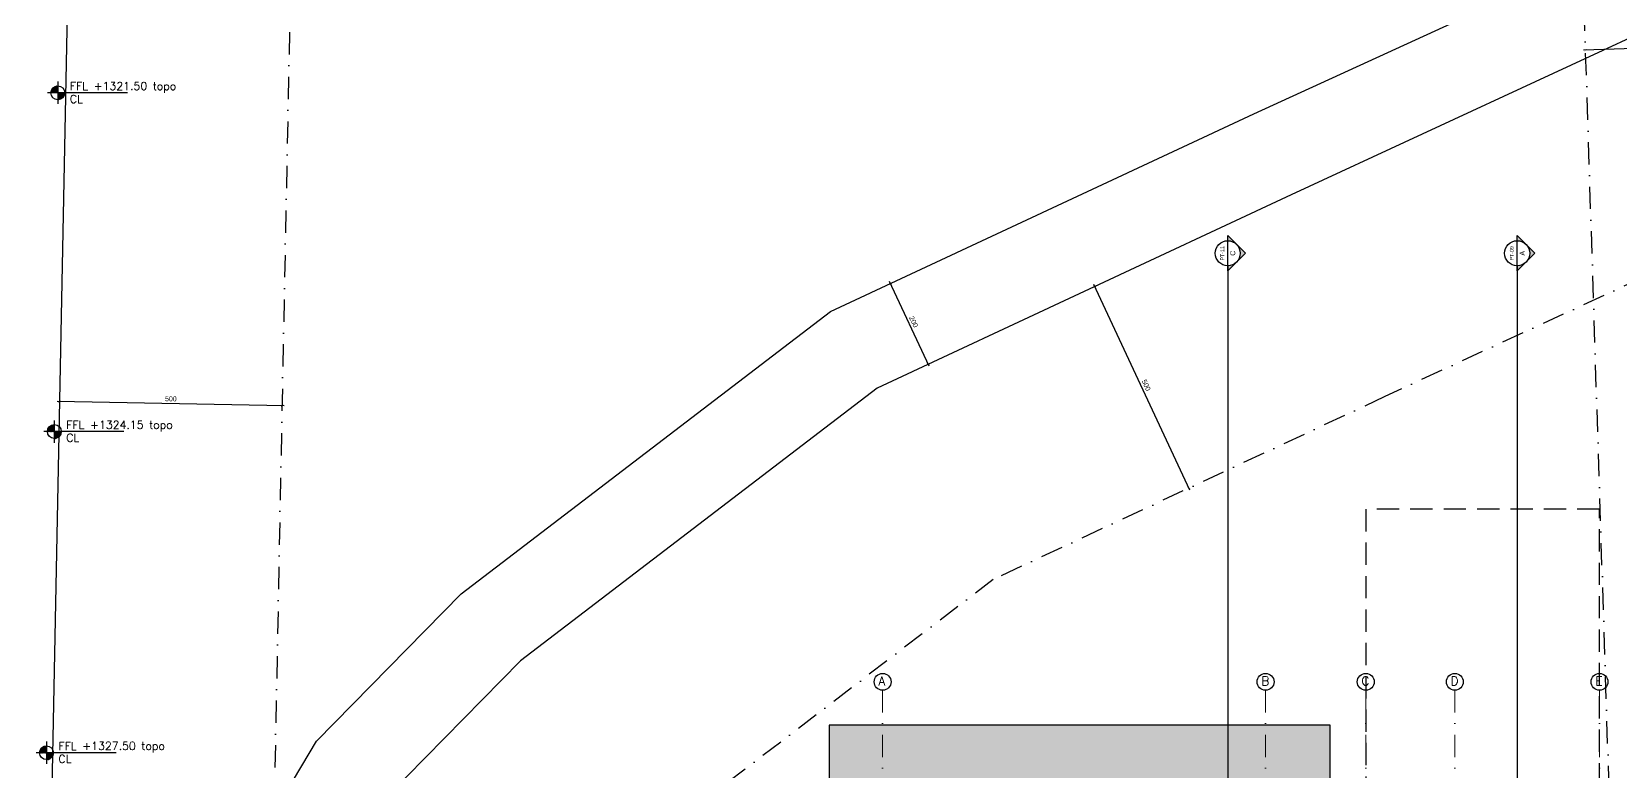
# Model space of a CAD drawing. Header units: centimetres. Extents: x 96271 to 179142, y 9855 to 112216.
# Drawn here: x 136966 to 140533, y 92792 to 94453 of the extents above; entities that cross this region are included whole.
import ezdxf
from ezdxf.enums import TextEntityAlignment as Align

# ---------------------------------------------------------------- set-up
doc = ezdxf.new("R2010")
doc.units = ezdxf.units.CM
doc.header["$LTSCALE"] = 100
doc.header["$MEASUREMENT"] = 0
doc.header["$PDSIZE"] = 0.2
for name, pattern in [('DASHDOT', [1, 0.5, -0.25, 0, -0.25]), ('DASHDOT2', [12.7, 6.35, -3.175, 0, -3.175]), ('DASHED', [0.75, 0.5, -0.25])]:
    doc.linetypes.add(name, pattern=pattern)
doc.layers.get('0').update_dxf_attribs({"linetype": 'CONTINUOUS'})
doc.layers.get('DEFPOINTS').update_dxf_attribs({"linetype": 'CONTINUOUS'})
for name, color, linetype in [('A-Dim', 2, 'CONTINUOUS'), ('A-Otln-Abv', 1, 'DASHED'), ('A-Otln-Lot Limit', 4, 'CONTINUOUS'), ('A-Patt-Strcr', 8, 'CONTINUOUS'), ('A-Setback', 3, 'DASHDOT'), ('plan-elevation level', 7, 'CONTINUOUS'), ('S-AXIS-ANOT', 1, 'DASHDOT')]:
    doc.layers.add(name, color=color, linetype=linetype)
doc.layers.add('A-Sect-Iden', color=191, linetype='CONTINUOUS', lineweight=25)
doc.layers.add('S-AXIS-GRID', color=1, linetype='DASHDOT2', lineweight=9)
doc.styles.add('ROMAND', font='romand.shx', dxfattribs={"height": 10})
doc.styles.add('ROMANS', font='romans.shx')
doc.styles.get("Standard").update_dxf_attribs({"font": 'arial.ttf'})
doc.dimstyles.new('1-50', dxfattribs={"dimtxt": 11.25, "dimasz": 5, "dimexe": 5, "dimexo": 5, "dimgap": 5, "dimtad": 1, "dimdec": 1, "dimrnd": 0.5, "dimzin": 12, "dimdsep": 46, "dimtxsty": 'Standard', "dimblk": 'ARCHTICK', "dimcen": 0.09, "dimdle": 5, "dimadec": 0, "dimazin": 3, "dimtfac": 1, "dimtdec": 1, "dimtix": 1, "dimtofl": 0, "dimtmove": 1, "dimatfit": 3, "dimfxl": 5, "dimtolj": 1, "dimtzin": 0, "dimarcsym": 0})
pattern_1 = [(90, (894916.29, -703049.082), (14.2875, 7.14375), [0, -14.2875])]

# ---------------------------------------------------------------- blocks, each defined once
blk = doc.blocks.new('_ArchTick')
at = {"color": 0, "linetype": 'ByBlock', "const_width": 0.15}
blk.add_lwpolyline([(-0.5, -0.5), (0.5, 0.5)], dxfattribs=at)
blk = doc.blocks.new('*D211')
at = {"layer": 'A-Dim', "color": 0, "lineweight": -2, "transparency": 16777216}
blk.add_line((140960, 94427.6), (140450.2, 94411.3), dxfattribs=at)
at = {"layer": 'DEFPOINTS', "color": 0, "transparency": 16777216}
for p in [(140955, 94427.4), (140455.2, 94411.5), (140455.2, 94411.5)]:
    blk.add_point(p, dxfattribs=at)
at = {"layer": 'A-Dim', "color": 0, "lineweight": -2, "transparency": 16777216, "xscale": 5, "yscale": 5, "zscale": 5}
for p, rotation in [((140955, 94427.4), 1.82476670808426), ((140455.2, 94411.5), 181.8247667080843)]:
    blk.add_blockref('_ArchTick', p, dxfattribs=dict(at, rotation=rotation))
at = {"layer": 'A-Dim', "color": 0, "transparency": 16777216, "insert": (140704.7, 94430.2), "char_height": 11.25, "attachment_point": 5, "rotation": 1.8248}
blk.add_mtext('\\A1;500', dxfattribs=at)
blk = doc.blocks.new('*D213')
at = {"layer": 'A-Dim', "color": 0, "lineweight": -2, "transparency": 16777216}
blk.add_line((137532.8, 93612.5), (137022.9, 93622.6), dxfattribs=at)
at = {"layer": 'DEFPOINTS', "color": 0, "transparency": 16777216}
for p in [(137027.9, 93622.5), (137027.9, 93622.5), (137527.8, 93612.6)]:
    blk.add_point(p, dxfattribs=at)
at = {"layer": 'A-Dim', "color": 0, "lineweight": -2, "transparency": 16777216, "xscale": 5, "yscale": 5, "zscale": 5}
for p, rotation in [((137027.9, 93622.5), 178.8657729167716), ((137527.8, 93612.6), 358.8657729167717)]:
    blk.add_blockref('_ArchTick', p, dxfattribs=dict(at, rotation=rotation))
at = {"layer": 'A-Dim', "color": 0, "transparency": 16777216, "insert": (137278.1, 93628.3), "char_height": 11.25, "attachment_point": 5, "rotation": 358.8658}
blk.add_mtext('\\A1;500', dxfattribs=at)
blk = doc.blocks.new('CL-FFL-PLAN')
at = {"layer": 'plan-elevation level'}
h = blk.add_hatch(dxfattribs=at)
h.set_pattern_fill('DOTS', color=232, scale=9, angle=90, style=0)
h.set_pattern_definition(pattern_1)
h.paths.add_polyline_path([(-1229, 207), (-1229, 50), (-1385, 50, -0.414214)])
h = blk.add_hatch(dxfattribs=at)
h.set_pattern_fill('DOTS', color=232, scale=9, angle=90, style=0)
h.set_pattern_definition(pattern_1)
h.paths.add_polyline_path([(-1229, 50), (-1072, 50, -0.414214), (-1229, -106)])
at = {"layer": 'plan-elevation level', "color": 7, "ltscale": 111}
for p, q in [((337, 50), (-1463, 50)), ((-1229, 301), (-1229, -200))]:
    blk.add_line(p, q, dxfattribs=at)
blk.add_circle((-1229, 50), 156, dxfattribs=at)
at = {"layer": 'plan-elevation level', "color": 111, "ltscale": 111, "style": 'ROMAND'}
for s, p in [('CL', (-960, -180)), ('FFL', (-960, 110))]:
    blk.add_text(s, height=180, dxfattribs=at).set_placement(p)
for tag, p in [('FFL', (-424, 113)), ('CL', (-417, -180))]:
    blk.add_attdef(tag, p, '', height=180, dxfattribs=at)
blk = doc.blocks.new('*D196')
at = {"layer": 'A-Dim', "color": 0, "lineweight": -2, "transparency": 16777216}
blk.add_line((138980.8, 93701.6), (138892, 93891.9), dxfattribs=at)
at = {"layer": 'DEFPOINTS', "color": 0, "transparency": 16777216}
for p in [(138894.1, 93887.3), (138894.1, 93887.3), (138978.7, 93706.1)]:
    blk.add_point(p, dxfattribs=at)
at = {"layer": 'A-Dim', "color": 0, "lineweight": -2, "transparency": 16777216, "xscale": 5, "yscale": 5, "zscale": 5}
for p, rotation in [((138894.1, 93887.3), 115.0284238095457), ((138978.7, 93706.1), 295.0284238095457)]:
    blk.add_blockref('_ArchTick', p, dxfattribs=dict(at, rotation=rotation))
at = {"layer": 'A-Dim', "color": 0, "transparency": 16777216, "insert": (138946.1, 93801.3), "char_height": 11.25, "attachment_point": 5, "rotation": 295.0284}
blk.add_mtext('\\A1;200', dxfattribs=at)
blk = doc.blocks.new('Anno_Section_A2')
blk.add_line((2.5, 0), (-2.5, 0))
blk.add_circle((0, 0), 2.5)
at = {"style": 'ROMANS'}
blk.add_attdef('NUMBER', text='', height=1, dxfattribs=at).set_placement((0, 0.5), align=Align.CENTER)
blk.add_attdef('SHEET', text='', height=0.75, dxfattribs=at).set_placement((0, -0.5), align=Align.TOP_CENTER)
blk = doc.blocks.new('Anno_Arrow_A2')
h = blk.add_hatch(color=256)
h.paths.add_polyline_path([(-1.77, 1.77), (-3.54, 0), (-2.5, 0, -0.198912)])
h.paths.add_polyline_path([(0, 3.54), (-1.77, 1.77, -0.414214), (1.77, 1.77)])
h.paths.add_polyline_path([(2.37, 1.16), (2.25, 1.1, -0.114349), (2.5, 0), (3.54, 0)])
h.paths.add_polyline_path([(1.77, 1.77, -0.082683), (2.25, 1.1), (2.37, 1.16)])
blk.add_lwpolyline([(-2.5, 0), (-3.54, 0), (0, 3.54), (3.54, 0), (2.5, 0)])
blk = doc.blocks.new('*D201')
at = {"layer": 'A-Dim', "color": 0, "lineweight": -2, "transparency": 16777216}
blk.add_line((139566.7, 93423.3), (139350.9, 93885.4), dxfattribs=at)
at = {"layer": 'DEFPOINTS', "color": 0, "transparency": 16777216}
for p in [(139353, 93880.9), (139353, 93880.9), (139564.5, 93427.8)]:
    blk.add_point(p, dxfattribs=at)
at = {"layer": 'A-Dim', "color": 0, "lineweight": -2, "transparency": 16777216, "xscale": 5, "yscale": 5, "zscale": 5}
for p, rotation in [((139353, 93880.9), 115.0284238171876), ((139564.5, 93427.8), 295.0284238171876)]:
    blk.add_blockref('_ArchTick', p, dxfattribs=dict(at, rotation=rotation))
at = {"layer": 'A-Dim', "color": 0, "transparency": 16777216, "insert": (139468.5, 93658.9), "char_height": 11.25, "attachment_point": 5, "rotation": 295.0284}
blk.add_mtext('\\A1;500', dxfattribs=at)

msp = doc.modelspace()

# ---------------------------------------------------------------- hatches: boundary and pattern name
at = {"layer": 'A-Patt-Strcr'}
h = msp.add_hatch(dxfattribs=at)
h.set_pattern_fill('EARTH', color=256, scale=100)
h.set_pattern_definition([(0, (149598.393, 77124.047), (25, 25), [25, -25]), (0, (149598.393, 77133.422), (25, 25), [25, -25]), (0, (149598.393, 77142.797), (25, 25), [25, -25]), (90, (149601.518, 77145.922), (-25, 25), [25, -25]), (90, (149610.893, 77145.922), (-25, 25), [25, -25]), (90, (149620.268, 77145.922), (-25, 25), [25, -25])])
edge = h.paths.add_edge_path()
edge.add_line((138236.559, 90745.329), (138356.559, 90745.329))
edge.add_line((138356.559, 90745.329), (138356.559, 90820.329))
edge.add_arc((138661.559, 90820.329), 305, 90, 180, ccw=False)
edge.add_line((138661.559, 91125.329), (138756.559, 91125.329))
edge.add_line((138756.559, 91125.329), (138756.559, 91055.329))
edge.add_line((138756.559, 91055.329), (140366.559, 91055.329))
edge.add_line((140366.559, 91055.329), (140366.559, 91305.329))
edge.add_line((140366.559, 91305.329), (140606.559, 91305.329))
edge.add_line((140606.559, 91305.329), (140606.559, 91750.329))
edge.add_line((140606.559, 91750.329), (140641.559, 91750.329))
edge.add_line((140641.559, 91750.329), (140641.559, 92195.329))
edge.add_line((140641.559, 92195.329), (140606.559, 92195.329))
edge.add_line((140606.559, 92195.329), (140606.559, 92755.329))
edge.add_line((140606.559, 92755.329), (139881.559, 92755.329))
edge.add_line((139881.559, 92755.329), (139881.559, 92895.329))
edge.add_line((139881.559, 92895.329), (138756.559, 92895.329))
edge.add_line((138756.559, 92895.329), (138756.559, 91765.329))
edge.add_line((138756.559, 91765.329), (138661.559, 91765.329))
edge.add_arc((138661.559, 90820.329), 945, 90, 180.000021)
edge.add_line((137716.559, 90820.329), (137716.559, 90745.329))
edge.add_line((137716.559, 90745.329), (137836.559, 90745.329))
edge.add_line((137836.559, 90745.329), (137836.559, 90820.329))
edge.add_arc((138661.559, 90820.329), 825, 125.152703, 179.999978, ccw=False)
edge.add_arc((138661.559, 90820.329), 825, 90, 125.152703, ccw=False)
edge.add_line((138661.559, 91645.329), (138876.559, 91645.329))
edge.add_line((138876.559, 91645.329), (138876.559, 92775.329))
edge.add_line((138876.559, 92775.329), (139761.559, 92775.329))
edge.add_line((139761.559, 92775.329), (139761.559, 92635.329))
edge.add_line((139761.559, 92635.329), (140486.559, 92635.329))
edge.add_line((140486.559, 92635.329), (140486.559, 92580.283))
edge.add_line((140486.559, 92580.283), (140486.559, 92540.283))
edge.add_line((140486.559, 92540.283), (140486.559, 92075.329))
edge.add_line((140486.559, 92075.329), (140521.559, 92075.329))
edge.add_line((140521.559, 92075.329), (140521.559, 91870.329))
edge.add_line((140521.559, 91870.329), (140486.559, 91870.329))
edge.add_line((140486.559, 91870.329), (140486.559, 91425.329))
edge.add_line((140486.559, 91425.329), (140246.559, 91425.329))
edge.add_line((140246.559, 91425.329), (140246.559, 91175.329))
edge.add_line((140246.559, 91175.329), (138876.559, 91175.329))
edge.add_line((138876.559, 91175.329), (138876.559, 91245.329))
edge.add_line((138876.559, 91245.329), (138661.559, 91245.329))
edge.add_arc((138661.559, 90820.329), 425, 90, 180)
edge.add_line((138236.559, 90820.329), (138236.559, 90745.329))

# ---------------------------------------------------------------- linework, layer by layer
at = {"layer": 'A-Otln-Abv'}
msp.add_lwpolyline([(139961.559, 92610.329), (140486.559, 92610.329), (140486.559, 93380.329), (139961.559, 93380.329)], close=True, dxfattribs=at)
at = {"layer": 'A-Otln-Lot Limit'}
for points in [[(136965.712, 90479.123), (137206.535, 90394.564), (137669.865, 90351.712), (139880.741, 90855.19), (141068.865, 90851.94), (140904.471, 96012.018), (140151.894, 96776.773), (140222.083, 97217.518), (139747.22, 97140.456), (139010.375, 97171.007), (138361.687, 97204.5), (137783.533, 97219.682), (137242.113, 96719.747), (137087.264, 96618.541), (136965.712, 90479.08)], [(136990.416, 91730.376), (137332.339, 92401.262), (137605.16, 92859.262), (137930.306, 93190.211), (138759.66, 93824.578), (139709.858, 94268.237), (140223.586, 94503.277), (140567.126, 94664.487), (140937.177, 94983.113)], [(141067.674, 94831.553), (140676.875, 94495.062), (139793.77, 94086.69), (138863.934, 93652.538), (138063.055, 93039.951), (137764.679, 92736.25), (137507.537, 92304.572), (137168.607, 91639.559)]]:
    msp.add_lwpolyline(points, dxfattribs=at)
at = {"layer": 'A-Patt-Strcr'}
msp.add_lwpolyline([(138661.559, 91125.329), (138756.559, 91125.329), (138756.559, 91055.329), (140366.559, 91055.329), (140366.559, 91305.329), (140606.559, 91305.329), (140606.559, 91750.329), (140641.559, 91750.329), (140641.559, 92195.329), (140606.559, 92195.329), (140606.559, 92755.329), (139881.559, 92755.329), (139881.559, 92895.329), (138756.559, 92895.329), (138756.559, 91765.329), (138661.559, 91765.329)], dxfattribs=at)
at = {"layer": 'A-Sect-Iden'}
for p, q in [((139651.559, 93927.158), (139651.559, 90188.999)), ((140301.559, 93927.158), (140301.559, 90188.999))]:
    msp.add_line(p, q, dxfattribs=at)
at = {"layer": 'A-Setback'}
msp.add_lwpolyline([(140559.009, 91153.336), (140410.95, 95800.674), (139618.405, 96606.045), (139624.608, 96644.996), (138745.22, 96680.475), (137970.463, 96711.734), (137582.107, 96353.135), (137469.619, 90671.512), (137649.878, 90654.841), (139847.419, 91155.283)], close=True, dxfattribs=at)
msp.add_lwpolyline([(141393.919, 94452.654), (140950.164, 94070.567), (140004.469, 93633.251), (139124.62, 93222.439), (138394.927, 92664.302), (138104.345, 92368.535), (137928.014, 92072.517), (137638.607, 91504.673)], dxfattribs=at)
at = {"layer": 'S-AXIS-ANOT', "color": 4, "linetype": 'Continuous'}
for centre in [(138876.559, 92992.719), (138876.559, 92992.719), (139736.559, 92992.719), (139736.559, 92992.719), (139961.559, 92992.719), (139961.559, 92992.719), (140161.559, 92992.719), (140161.559, 92992.719), (140486.559, 92992.719), (140486.559, 92992.719)]:
    msp.add_circle(centre, 18.969, dxfattribs=at)
at = {"layer": 'S-AXIS-GRID', "linetype": 'DASHDOT', "lineweight": 13}
for p, q in [((138876.559, 92973.75), (138876.559, 91018.716)), ((138876.559, 92973.75), (138876.559, 91018.716)), ((139736.559, 92973.75), (139736.559, 91018.716)), ((139736.559, 92973.75), (139736.559, 91018.716)), ((139961.559, 92973.75), (139961.559, 91018.716)), ((139961.559, 92973.75), (139961.559, 91018.716)), ((140161.559, 92973.75), (140161.559, 91018.716)), ((140486.559, 92973.75), (140486.559, 91018.716)), ((140486.559, 92973.75), (140486.559, 91018.716))]:
    msp.add_line(p, q, dxfattribs=at)

# ---------------------------------------------------------------- block references
at = {"layer": 'A-Sect-Iden'}
ref = msp.add_blockref('Anno_Section_A2', (139651.559, 93955.283), dxfattribs=dict(at, xscale=11.24999999999999, yscale=11.24999999999999, zscale=11.24999999999999, rotation=270))
ref.add_attrib('NUMBER', 'C', dxfattribs={"layer": '0', "height": 11.25, "rotation": 90}).set_placement((139668.434, 93955.283), align=Align.CENTER)
ref.add_attrib('SHEET', 'PT-11', dxfattribs={"layer": '0', "height": 8.4375, "rotation": 90}).set_placement((139635.189, 93955.024), align=Align.TOP_CENTER)
at = {"layer": 'A-Sect-Iden', "xscale": 11.25, "yscale": 11.25, "zscale": 11.25, "rotation": 270}
for p in [(139651.559, 93955.283), (140301.559, 93955.283)]:
    msp.add_blockref('Anno_Arrow_A2', p, dxfattribs=at)
at = {"layer": 'A-Sect-Iden'}
ref = msp.add_blockref('Anno_Section_A2', (140301.559, 93955.283), dxfattribs=dict(at, xscale=11.24999999999999, yscale=11.24999999999999, zscale=11.24999999999999, rotation=270))
ref.add_attrib('NUMBER', 'A', dxfattribs={"layer": '0', "height": 11.25, "rotation": 90}).set_placement((140318.434, 93955.283), align=Align.CENTER)
ref.add_attrib('SHEET', 'PT-09', dxfattribs={"layer": '0', "height": 8.4375, "rotation": 90}).set_placement((140285.189, 93955.024), align=Align.TOP_CENTER)
at = {"layer": 'plan-elevation level'}
ref = msp.add_blockref('CL-FFL-PLAN', (137147.054, 94310.692, -134556.2), dxfattribs=dict(at, xscale=0.09982510700227937, yscale=0.09982510700227937, zscale=0.09982510700227937))
ref.add_attrib('FFL', '+1321.50 topo', (137104.731, 94321.924, -134556.2), dxfattribs={"layer": '0', "color": 111, "ltscale": 111, "height": 17.96852, "style": 'ROMAND'})
ref = msp.add_blockref('CL-FFL-PLAN', (137139.044, 93549.801, -134556.2), dxfattribs=dict(at, xscale=0.09982510700227937, yscale=0.09982510700227937, zscale=0.09982510700227937))
ref.add_attrib('FFL', '+1324.15 topo', (137096.721, 93561.034, -134556.2), dxfattribs={"layer": '0', "color": 111, "ltscale": 111, "height": 17.96852, "style": 'ROMAND'})
ref = msp.add_blockref('CL-FFL-PLAN', (137121.493, 92828.475, -134556.2), dxfattribs=dict(at, xscale=0.09982510700227937, yscale=0.09982510700227937, zscale=0.09982510700227937))
ref.add_attrib('FFL', '+1327.50 topo', (137079.171, 92839.708, -134556.2), dxfattribs={"layer": '0', "color": 111, "ltscale": 111, "height": 17.96852, "style": 'ROMAND'})

# ---------------------------------------------------------------- texts
at = {"layer": 'S-AXIS-ANOT', "color": 4, "style": 'ROMAND'}
for s, p in [('A', (138866.845, 92984.654)), ('B', (139726.845, 92984.654)), ('C', (139951.845, 92984.654)), ('D', (140151.845, 92984.654)), ('E', (140476.845, 92984.654))]:
    msp.add_text(s, height=20, dxfattribs=at).set_placement(p)

# ---------------------------------------------------------------- dimensions: what is measured, and where the dimension line sits
at = {"layer": 'A-Dim'}
for p1, p2, picture, middle in [((140954.954, 94427.414), (140455.208, 94411.492), '*D211', (140704.739, 94430.191)), ((138978.702, 93706.125), (138894.088, 93887.344), '*D196', (138946.13, 93801.28)), ((139564.544, 93427.845), (139353.01, 93880.894), '*D201', (139468.512, 93658.915)), ((137527.848, 93612.567), (137027.946, 93622.464), '*D213', (137278.11, 93628.257))]:
    dim = msp.add_aligned_dim(p1=p1, p2=p2, distance=0, dimstyle='1-50', override={"dimse1": 1, "dimse2": 1}, dxfattribs=at)
    dim.commit()
    dim.dimension.update_dxf_attribs({"geometry": picture, "text_midpoint": middle})

doc.saveas('drawing.dxf')
